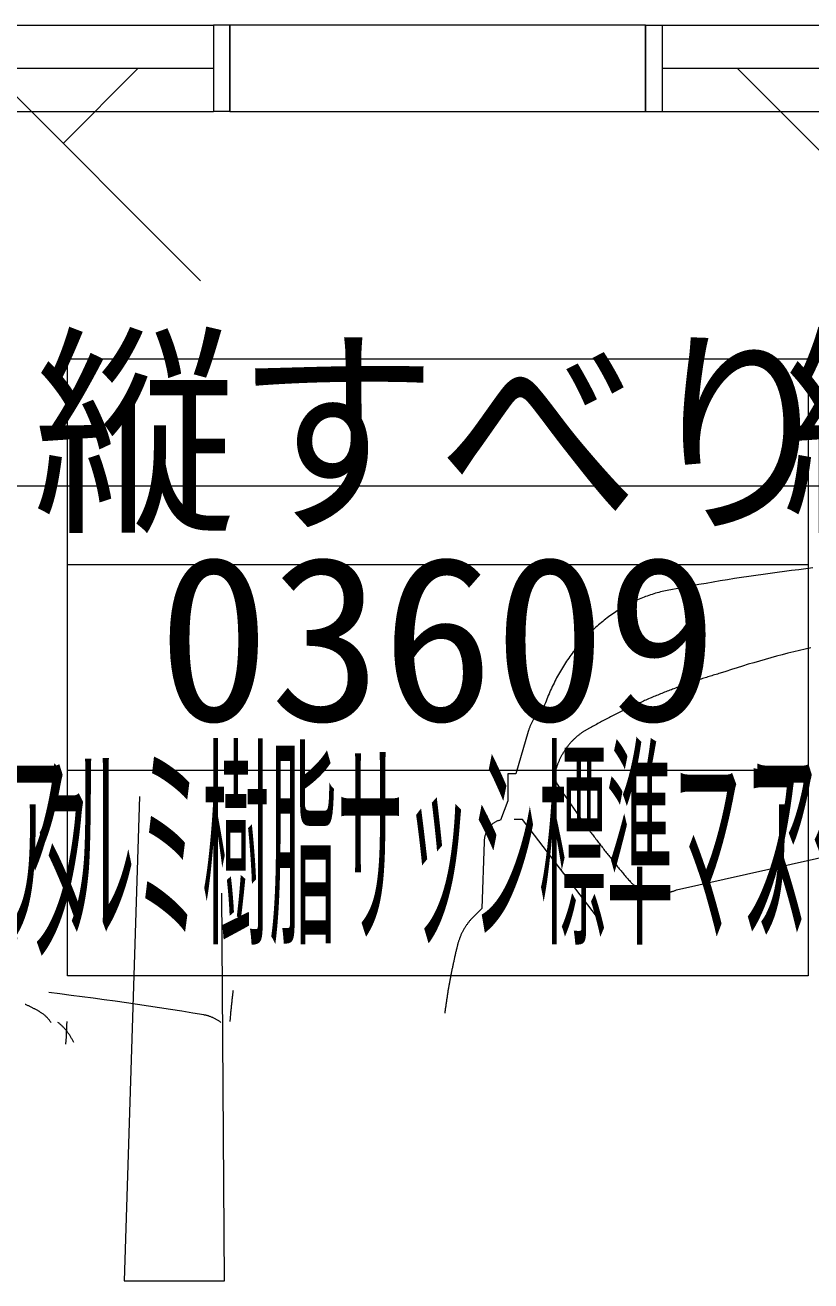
# Model space of a CAD drawing. Header units: millimetres. Extents: x 10 to 410, y 10 to 287.
# Drawn here: x 149.69 to 159.23, y 162.71 to 177.98 of the extents above; entities that cross this region are included whole.
import ezdxf
from ezdxf.enums import TextEntityAlignment as Align
from ezdxf.lldxf.tags import DXFTag

# ---------------------------------------------------------------- set-up
doc = ezdxf.new("R2010")
doc.units = ezdxf.units.MM
doc.layers.add('LAYER6', color=252, linetype='Continuous')
doc.styles.add('ＭＳ ゴシック', font='msgothic.ttc')
tags = doc.linetypes.add('dashed', pattern=[7.5, 6, -1.5]).pattern_tags.tags
tags[6:7] = [DXFTag(74, 4), DXFTag(75, 0), DXFTag(340, '0'), DXFTag(46, 1.0), DXFTag(50, 0.0), DXFTag(44, 0.0), DXFTag(45, 0.0)]
tags[4:5] = [DXFTag(74, 4), DXFTag(75, 0), DXFTag(340, '0'), DXFTag(46, 1.0), DXFTag(50, 0.0), DXFTag(44, 0.0), DXFTag(45, 0.0)]

# ---------------------------------------------------------------- blocks, each defined once
blk = doc.blocks.new('FcPack%d0')
at = {"layer": 'LAYER6', "color": 1, "linetype": 'Continuous', "lineweight": 13}
for p, q in [((11.96, 29.456), (15.61, 29.456)), ((21.06, 29.456), (24.71, 29.456)), ((11.96, 28.406), (15.61, 28.406)), ((21.06, 28.406), (24.71, 28.406)), ((22.026, 22.743), (21.94, 22.73)), ((22.113, 22.756), (22.026, 22.743)), ((22.199, 22.769), (22.113, 22.756)), ((22.286, 22.781), (22.199, 22.769)), ((22.372, 22.793), (22.286, 22.781)), ((22.459, 22.805), (22.372, 22.793)), ((22.546, 22.817), (22.459, 22.805)), ((22.632, 22.828), (22.546, 22.817)), ((22.719, 22.838), (22.632, 22.828)), ((22.806, 22.849), (22.719, 22.838)), ((22.892, 22.859), (22.806, 22.849)), ((21.143, 22.59), (21.123, 22.586)), ((21.164, 22.594), (21.143, 22.59)), ((21.25, 22.61), (21.164, 22.594)), ((21.336, 22.626), (21.25, 22.61)), ((21.422, 22.642), (21.336, 22.626)), ((21.508, 22.657), (21.422, 22.642)), ((21.595, 22.672), (21.508, 22.657)), ((21.681, 22.687), (21.595, 22.672)), ((21.767, 22.702), (21.681, 22.687)), ((21.853, 22.716), (21.767, 22.702)), ((21.94, 22.73), (21.853, 22.716)), ((20.685, 22.434), (20.666, 22.424)), ((20.704, 22.443), (20.685, 22.434)), ((20.724, 22.453), (20.704, 22.443)), ((20.743, 22.462), (20.724, 22.453)), ((20.762, 22.47), (20.743, 22.462)), ((20.782, 22.479), (20.762, 22.47)), ((20.801, 22.487), (20.782, 22.479)), ((20.821, 22.495), (20.801, 22.487)), ((20.841, 22.503), (20.821, 22.495)), ((20.86, 22.511), (20.841, 22.503)), ((20.88, 22.518), (20.86, 22.511)), ((20.9, 22.525), (20.88, 22.518)), ((20.92, 22.532), (20.9, 22.525)), ((20.94, 22.538), (20.92, 22.532)), ((20.96, 22.545), (20.94, 22.538)), ((20.98, 22.551), (20.96, 22.545)), ((21.001, 22.556), (20.98, 22.551)), ((21.021, 22.562), (21.001, 22.556)), ((21.041, 22.567), (21.021, 22.562)), ((21.062, 22.572), (21.041, 22.567)), ((21.082, 22.577), (21.062, 22.572)), ((21.102, 22.582), (21.082, 22.577)), ((21.123, 22.586), (21.102, 22.582)), ((20.444, 22.29), (20.426, 22.277)), ((20.462, 22.302), (20.444, 22.29)), ((20.48, 22.314), (20.462, 22.302)), ((20.498, 22.326), (20.48, 22.314)), ((20.516, 22.338), (20.498, 22.326)), ((20.535, 22.35), (20.516, 22.338)), ((20.553, 22.361), (20.535, 22.35)), ((20.572, 22.372), (20.553, 22.361)), ((20.59, 22.383), (20.572, 22.372)), ((20.609, 22.394), (20.59, 22.383)), ((20.628, 22.404), (20.609, 22.394)), ((20.647, 22.414), (20.628, 22.404)), ((20.666, 22.424), (20.647, 22.414)), ((20.255, 22.138), (20.238, 22.123)), ((20.271, 22.153), (20.255, 22.138)), ((20.288, 22.168), (20.271, 22.153)), ((20.305, 22.182), (20.288, 22.168)), ((20.322, 22.196), (20.305, 22.182)), ((20.339, 22.21), (20.322, 22.196)), ((20.356, 22.224), (20.339, 22.21)), ((20.374, 22.238), (20.356, 22.224)), ((20.391, 22.251), (20.374, 22.238)), ((20.409, 22.264), (20.391, 22.251)), ((20.426, 22.277), (20.409, 22.264)), ((20.096, 21.979), (20.081, 21.962)), ((20.111, 21.996), (20.096, 21.979)), ((20.127, 22.012), (20.111, 21.996)), ((20.142, 22.029), (20.127, 22.012)), ((20.158, 22.045), (20.142, 22.029)), ((20.174, 22.061), (20.158, 22.045)), ((20.19, 22.077), (20.174, 22.061)), ((20.206, 22.092), (20.19, 22.077)), ((20.222, 22.108), (20.206, 22.092)), ((20.238, 22.123), (20.222, 22.108)), ((19.98, 21.838), (19.966, 21.819)), ((19.994, 21.856), (19.98, 21.838)), ((20.008, 21.874), (19.994, 21.856)), ((20.022, 21.892), (20.008, 21.874)), ((20.037, 21.91), (20.022, 21.892)), ((20.051, 21.927), (20.037, 21.91)), ((20.066, 21.945), (20.051, 21.927)), ((20.081, 21.962), (20.066, 21.945)), ((22.658, 21.839), (22.589, 21.822)), ((22.728, 21.856), (22.658, 21.839)), ((22.797, 21.873), (22.728, 21.856)), ((22.867, 21.889), (22.797, 21.873)), ((19.874, 21.686), (19.862, 21.666)), ((19.887, 21.705), (19.874, 21.686)), ((19.9, 21.725), (19.887, 21.705)), ((19.912, 21.744), (19.9, 21.725)), ((19.926, 21.763), (19.912, 21.744)), ((19.939, 21.782), (19.926, 21.763)), ((19.952, 21.801), (19.939, 21.782)), ((19.966, 21.819), (19.952, 21.801)), ((22.107, 21.688), (22.038, 21.667)), ((22.175, 21.708), (22.107, 21.688)), ((22.244, 21.728), (22.175, 21.708)), ((22.313, 21.748), (22.244, 21.728)), ((22.382, 21.767), (22.313, 21.748)), ((22.451, 21.786), (22.382, 21.767)), ((22.52, 21.804), (22.451, 21.786)), ((22.589, 21.822), (22.52, 21.804)), ((19.779, 21.523), (19.768, 21.503)), ((19.79, 21.544), (19.779, 21.523)), ((19.802, 21.565), (19.79, 21.544)), ((19.813, 21.585), (19.802, 21.565)), ((19.825, 21.606), (19.813, 21.585)), ((19.837, 21.626), (19.825, 21.606)), ((19.849, 21.646), (19.837, 21.626)), ((19.862, 21.666), (19.849, 21.646)), ((21.566, 21.519), (21.549, 21.514)), ((21.582, 21.524), (21.566, 21.519)), ((21.599, 21.529), (21.582, 21.524)), ((21.615, 21.535), (21.599, 21.529)), ((21.632, 21.54), (21.615, 21.535)), ((21.649, 21.545), (21.632, 21.54)), ((21.665, 21.55), (21.649, 21.545)), ((21.682, 21.555), (21.665, 21.55)), ((21.698, 21.56), (21.682, 21.555)), ((21.715, 21.565), (21.698, 21.56)), ((21.732, 21.57), (21.715, 21.565)), ((21.748, 21.575), (21.732, 21.57)), ((21.765, 21.58), (21.748, 21.575)), ((21.833, 21.602), (21.765, 21.58)), ((21.901, 21.624), (21.833, 21.602)), ((21.97, 21.646), (21.901, 21.624)), ((22.038, 21.667), (21.97, 21.646)), ((19.706, 21.374), (19.696, 21.353)), ((19.716, 21.396), (19.706, 21.374)), ((19.726, 21.418), (19.716, 21.396)), ((19.736, 21.439), (19.726, 21.418)), ((19.747, 21.46), (19.736, 21.439)), ((19.757, 21.482), (19.747, 21.46)), ((19.768, 21.503), (19.757, 21.482)), ((21.139, 21.367), (21.123, 21.361)), ((21.155, 21.374), (21.139, 21.367)), ((21.172, 21.38), (21.155, 21.374)), ((21.188, 21.386), (21.172, 21.38)), ((21.204, 21.392), (21.188, 21.386)), ((21.221, 21.399), (21.204, 21.392)), ((21.237, 21.405), (21.221, 21.399)), ((21.253, 21.411), (21.237, 21.405)), ((21.27, 21.417), (21.253, 21.411)), ((21.286, 21.423), (21.27, 21.417)), ((21.302, 21.429), (21.286, 21.423)), ((21.319, 21.435), (21.302, 21.429)), ((21.335, 21.441), (21.319, 21.435)), ((21.352, 21.447), (21.335, 21.441)), ((21.368, 21.452), (21.352, 21.447)), ((21.384, 21.458), (21.368, 21.452)), ((21.401, 21.464), (21.384, 21.458)), ((21.417, 21.47), (21.401, 21.464)), ((21.434, 21.475), (21.417, 21.47)), ((21.45, 21.481), (21.434, 21.475)), ((21.467, 21.486), (21.45, 21.481)), ((21.483, 21.492), (21.467, 21.486)), ((21.5, 21.497), (21.483, 21.492)), ((21.516, 21.503), (21.5, 21.497)), ((21.533, 21.508), (21.516, 21.503)), ((21.549, 21.514), (21.533, 21.508)), ((19.642, 21.219), (19.633, 21.197)), ((19.65, 21.242), (19.642, 21.219)), ((19.659, 21.264), (19.65, 21.242)), ((19.668, 21.286), (19.659, 21.264)), ((19.677, 21.309), (19.668, 21.286)), ((19.687, 21.331), (19.677, 21.309)), ((19.696, 21.353), (19.687, 21.331)), ((20.784, 21.218), (20.768, 21.211)), ((20.8, 21.225), (20.784, 21.218)), ((20.816, 21.232), (20.8, 21.225)), ((20.832, 21.24), (20.816, 21.232)), ((20.848, 21.247), (20.832, 21.24)), ((20.864, 21.254), (20.848, 21.247)), ((20.88, 21.261), (20.864, 21.254)), ((20.896, 21.268), (20.88, 21.261)), ((20.913, 21.275), (20.896, 21.268)), ((20.929, 21.281), (20.913, 21.275)), ((20.945, 21.288), (20.929, 21.281)), ((20.961, 21.295), (20.945, 21.288)), ((20.977, 21.302), (20.961, 21.295)), ((20.993, 21.309), (20.977, 21.302)), ((21.009, 21.315), (20.993, 21.309)), ((21.026, 21.322), (21.009, 21.315)), ((21.042, 21.329), (21.026, 21.322)), ((21.058, 21.335), (21.042, 21.329)), ((21.074, 21.342), (21.058, 21.335)), ((21.09, 21.348), (21.074, 21.342)), ((21.107, 21.355), (21.09, 21.348)), ((21.123, 21.361), (21.107, 21.355)), ((19.53, 21.063), (19.524, 21.056)), ((19.535, 21.07), (19.53, 21.063)), ((19.54, 21.076), (19.535, 21.07)), ((19.546, 21.083), (19.54, 21.076)), ((19.551, 21.089), (19.546, 21.083)), ((19.557, 21.096), (19.551, 21.089)), ((19.563, 21.102), (19.557, 21.096)), ((19.569, 21.108), (19.563, 21.102)), ((19.575, 21.114), (19.569, 21.108)), ((19.581, 21.12), (19.575, 21.114)), ((19.617, 21.151), (19.581, 21.12)), ((19.625, 21.174), (19.617, 21.151)), ((19.633, 21.197), (19.625, 21.174)), ((20.466, 21.066), (20.451, 21.058)), ((20.482, 21.074), (20.466, 21.066)), ((20.498, 21.082), (20.482, 21.074)), ((20.514, 21.09), (20.498, 21.082)), ((20.53, 21.097), (20.514, 21.09)), ((20.545, 21.105), (20.53, 21.097)), ((20.561, 21.113), (20.545, 21.105)), ((20.577, 21.121), (20.561, 21.113)), ((20.593, 21.129), (20.577, 21.121)), ((20.609, 21.136), (20.593, 21.129)), ((20.625, 21.144), (20.609, 21.136)), ((20.64, 21.151), (20.625, 21.144)), ((20.656, 21.159), (20.64, 21.151)), ((20.672, 21.167), (20.656, 21.159)), ((20.688, 21.174), (20.672, 21.167)), ((20.704, 21.181), (20.688, 21.174)), ((20.72, 21.189), (20.704, 21.181)), ((20.736, 21.196), (20.72, 21.189)), ((20.752, 21.204), (20.736, 21.196)), ((20.768, 21.211), (20.752, 21.204)), ((19.446, 20.908), (19.443, 20.899)), ((19.449, 20.916), (19.446, 20.908)), ((19.452, 20.925), (19.449, 20.916)), ((19.455, 20.933), (19.452, 20.925)), ((19.459, 20.942), (19.455, 20.933)), ((19.462, 20.95), (19.459, 20.942)), ((19.466, 20.958), (19.462, 20.95)), ((19.47, 20.966), (19.466, 20.958)), ((19.474, 20.974), (19.47, 20.966)), ((19.478, 20.982), (19.474, 20.974)), ((19.482, 20.99), (19.478, 20.982)), ((19.486, 20.997), (19.482, 20.99)), ((19.491, 21.005), (19.486, 20.997)), ((19.495, 21.013), (19.491, 21.005)), ((19.5, 21.02), (19.495, 21.013)), ((19.505, 21.028), (19.5, 21.02)), ((19.509, 21.035), (19.505, 21.028)), ((19.514, 21.042), (19.509, 21.035)), ((19.519, 21.049), (19.514, 21.042)), ((19.524, 21.056), (19.519, 21.049)), ((20.185, 20.915), (20.17, 20.907)), ((20.201, 20.924), (20.185, 20.915)), ((20.216, 20.933), (20.201, 20.924)), ((20.232, 20.941), (20.216, 20.933)), ((20.247, 20.95), (20.232, 20.941)), ((20.263, 20.958), (20.247, 20.95)), ((20.279, 20.967), (20.263, 20.958)), ((20.294, 20.975), (20.279, 20.967)), ((20.31, 20.984), (20.294, 20.975)), ((20.325, 20.992), (20.31, 20.984)), ((20.341, 21), (20.325, 20.992)), ((20.357, 21.009), (20.341, 21)), ((20.372, 21.017), (20.357, 21.009)), ((20.388, 21.025), (20.372, 21.017)), ((20.404, 21.033), (20.388, 21.025)), ((20.419, 21.041), (20.404, 21.033)), ((20.435, 21.05), (20.419, 21.041)), ((20.451, 21.058), (20.435, 21.05)), ((19.434, 20.873), (19.282, 20.356)), ((19.437, 20.882), (19.434, 20.873)), ((19.44, 20.891), (19.437, 20.882)), ((19.443, 20.899), (19.44, 20.891)), ((19.969, 20.757), (19.963, 20.751)), ((19.974, 20.763), (19.969, 20.757)), ((19.98, 20.769), (19.974, 20.763)), ((19.986, 20.775), (19.98, 20.769)), ((19.992, 20.781), (19.986, 20.775)), ((19.998, 20.787), (19.992, 20.781)), ((20.004, 20.792), (19.998, 20.787)), ((20.01, 20.798), (20.004, 20.792)), ((20.016, 20.803), (20.01, 20.798)), ((20.023, 20.809), (20.016, 20.803)), ((20.029, 20.814), (20.023, 20.809)), ((20.035, 20.819), (20.029, 20.814)), ((20.042, 20.824), (20.035, 20.819)), ((20.048, 20.829), (20.042, 20.824)), ((20.054, 20.834), (20.048, 20.829)), ((20.061, 20.839), (20.054, 20.834)), ((20.067, 20.844), (20.061, 20.839)), ((20.074, 20.849), (20.067, 20.844)), ((20.081, 20.854), (20.074, 20.849)), ((20.087, 20.858), (20.081, 20.854)), ((20.094, 20.863), (20.087, 20.858)), ((20.101, 20.867), (20.094, 20.863)), ((20.107, 20.872), (20.101, 20.867)), ((20.114, 20.876), (20.107, 20.872)), ((20.121, 20.88), (20.114, 20.876)), ((20.128, 20.884), (20.121, 20.88)), ((20.135, 20.888), (20.128, 20.884)), ((20.142, 20.892), (20.135, 20.888)), ((20.149, 20.896), (20.142, 20.892)), ((20.156, 20.899), (20.149, 20.896)), ((20.163, 20.903), (20.156, 20.899)), ((20.17, 20.907), (20.163, 20.903)), ((19.856, 20.608), (19.852, 20.601)), ((19.861, 20.616), (19.856, 20.608)), ((19.865, 20.623), (19.861, 20.616)), ((19.87, 20.63), (19.865, 20.623)), ((19.874, 20.637), (19.87, 20.63)), ((19.879, 20.645), (19.874, 20.637)), ((19.884, 20.652), (19.879, 20.645)), ((19.889, 20.659), (19.884, 20.652)), ((19.894, 20.666), (19.889, 20.659)), ((19.899, 20.673), (19.894, 20.666)), ((19.904, 20.68), (19.899, 20.673)), ((19.909, 20.687), (19.904, 20.68)), ((19.914, 20.693), (19.909, 20.687)), ((19.919, 20.7), (19.914, 20.693)), ((19.924, 20.707), (19.919, 20.7)), ((19.93, 20.713), (19.924, 20.707)), ((19.935, 20.72), (19.93, 20.713)), ((19.941, 20.726), (19.935, 20.72)), ((19.946, 20.733), (19.941, 20.726)), ((19.952, 20.739), (19.946, 20.733)), ((19.957, 20.745), (19.952, 20.739)), ((19.963, 20.751), (19.957, 20.745)), ((19.784, 20.457), (19.781, 20.449)), ((19.788, 20.465), (19.784, 20.457)), ((19.791, 20.474), (19.788, 20.465)), ((19.794, 20.482), (19.791, 20.474)), ((19.797, 20.49), (19.794, 20.482)), ((19.801, 20.498), (19.797, 20.49)), ((19.804, 20.507), (19.801, 20.498)), ((19.808, 20.515), (19.804, 20.507)), ((19.811, 20.523), (19.808, 20.515)), ((19.815, 20.531), (19.811, 20.523)), ((19.819, 20.539), (19.815, 20.531)), ((19.823, 20.547), (19.819, 20.539)), ((19.827, 20.554), (19.823, 20.547)), ((19.831, 20.562), (19.827, 20.554)), ((19.835, 20.57), (19.831, 20.562)), ((19.839, 20.578), (19.835, 20.57)), ((19.843, 20.585), (19.839, 20.578)), ((19.847, 20.593), (19.843, 20.585)), ((19.852, 20.601), (19.847, 20.593)), ((19.282, 20.356), (19.187, 20.356)), ((19.187, 20.356), (19.187, 20.03)), ((19.743, 20.31), (19.742, 20.301)), ((19.742, 20.301), (19.75, 20.288)), ((19.745, 20.319), (19.743, 20.31)), ((19.747, 20.328), (19.745, 20.319)), ((19.749, 20.337), (19.747, 20.328)), ((19.751, 20.345), (19.749, 20.337)), ((19.753, 20.354), (19.751, 20.345)), ((19.755, 20.363), (19.753, 20.354)), ((19.758, 20.372), (19.755, 20.363)), ((19.76, 20.38), (19.758, 20.372)), ((19.762, 20.389), (19.76, 20.38)), ((19.765, 20.398), (19.762, 20.389)), ((19.767, 20.406), (19.765, 20.398)), ((19.77, 20.415), (19.767, 20.406)), ((19.773, 20.423), (19.77, 20.415)), ((19.776, 20.432), (19.773, 20.423)), ((19.778, 20.44), (19.776, 20.432)), ((19.781, 20.449), (19.778, 20.44)), ((19.75, 20.288), (19.759, 20.274)), ((19.759, 20.274), (19.768, 20.26)), ((19.768, 20.26), (19.777, 20.247)), ((19.777, 20.247), (19.785, 20.233)), ((19.785, 20.233), (19.794, 20.22)), ((19.794, 20.22), (19.803, 20.206)), ((19.803, 20.206), (19.812, 20.193)), ((19.812, 20.193), (19.821, 20.18)), ((19.821, 20.18), (19.83, 20.166)), ((19.83, 20.166), (19.839, 20.153)), ((19.839, 20.153), (19.847, 20.139)), ((14.711, 20.08), (14.524, 14.195)), ((19.187, 20.03), (19.098, 19.795)), ((19.847, 20.139), (19.856, 20.126)), ((19.856, 20.126), (19.865, 20.113)), ((19.865, 20.113), (19.874, 20.099)), ((19.874, 20.099), (19.883, 20.086)), ((19.883, 20.086), (19.892, 20.073)), ((19.892, 20.073), (19.901, 20.059)), ((19.901, 20.059), (19.91, 20.046)), ((19.91, 20.046), (19.919, 20.033)), ((19.919, 20.033), (19.928, 20.019)), ((19.928, 20.019), (19.937, 20.006)), ((19.937, 20.006), (19.947, 19.993)), ((19.947, 19.993), (19.956, 19.98)), ((19.956, 19.98), (19.965, 19.967)), ((19.965, 19.967), (19.974, 19.953)), ((19.974, 19.953), (19.983, 19.94)), ((19.983, 19.94), (19.992, 19.927)), ((19.992, 19.927), (20.001, 19.914)), ((20.001, 19.914), (20.011, 19.901)), ((20.011, 19.901), (20.02, 19.888)), ((20.02, 19.888), (20.029, 19.875)), ((20.029, 19.875), (20.038, 19.861)), ((20.038, 19.861), (20.048, 19.848)), ((20.048, 19.848), (20.057, 19.835)), ((18.948, 19.692), (18.943, 19.685)), ((18.953, 19.699), (18.948, 19.692)), ((18.958, 19.706), (18.953, 19.699)), ((18.963, 19.713), (18.958, 19.706)), ((18.968, 19.719), (18.963, 19.713)), ((18.974, 19.725), (18.968, 19.719)), ((18.98, 19.731), (18.974, 19.725)), ((18.986, 19.737), (18.98, 19.731)), ((18.992, 19.743), (18.986, 19.737)), ((18.998, 19.748), (18.992, 19.743)), ((19.005, 19.753), (18.998, 19.748)), ((19.011, 19.758), (19.005, 19.753)), ((19.018, 19.763), (19.011, 19.758)), ((19.025, 19.767), (19.018, 19.763)), ((19.032, 19.771), (19.025, 19.767)), ((19.039, 19.775), (19.032, 19.771)), ((19.046, 19.778), (19.039, 19.775)), ((19.053, 19.782), (19.046, 19.778)), ((19.061, 19.785), (19.053, 19.782)), ((19.068, 19.787), (19.061, 19.785)), ((19.075, 19.79), (19.068, 19.787)), ((19.083, 19.792), (19.075, 19.79)), ((19.091, 19.793), (19.083, 19.792)), ((19.098, 19.795), (19.091, 19.793)), ((19.365, 19.801), (19.263, 19.801)), ((20.262, 18.627), (19.365, 19.801)), ((20.057, 19.835), (20.066, 19.822)), ((20.066, 19.822), (20.075, 19.809)), ((20.075, 19.809), (20.085, 19.796)), ((20.085, 19.796), (20.094, 19.783)), ((20.094, 19.783), (20.104, 19.77)), ((20.104, 19.77), (20.113, 19.757)), ((20.113, 19.757), (20.122, 19.745)), ((20.122, 19.745), (20.132, 19.732)), ((20.132, 19.732), (20.141, 19.719)), ((20.141, 19.719), (20.151, 19.706)), ((20.151, 19.706), (20.16, 19.693)), ((20.16, 19.693), (20.169, 19.68)), ((18.898, 19.54), (18.897, 19.531)), ((18.899, 19.559), (18.898, 19.549)), ((18.898, 19.549), (18.898, 19.54)), ((18.901, 19.568), (18.899, 19.559)), ((18.902, 19.577), (18.901, 19.568)), ((18.904, 19.586), (18.902, 19.577)), ((18.906, 19.594), (18.904, 19.586)), ((18.908, 19.603), (18.906, 19.594)), ((18.91, 19.612), (18.908, 19.603)), ((18.913, 19.621), (18.91, 19.612)), ((18.916, 19.629), (18.913, 19.621)), ((18.919, 19.637), (18.916, 19.629)), ((18.923, 19.646), (18.919, 19.637)), ((18.926, 19.654), (18.923, 19.646)), ((18.93, 19.662), (18.926, 19.654)), ((18.934, 19.67), (18.93, 19.662)), ((18.939, 19.677), (18.934, 19.67)), ((18.943, 19.685), (18.939, 19.677)), ((20.169, 19.68), (20.179, 19.667)), ((20.179, 19.667), (20.188, 19.654)), ((20.188, 19.654), (20.198, 19.642)), ((20.198, 19.642), (20.207, 19.629)), ((20.207, 19.629), (20.217, 19.616)), ((20.217, 19.616), (20.227, 19.603)), ((20.227, 19.603), (20.236, 19.591)), ((20.236, 19.591), (20.246, 19.578)), ((20.246, 19.578), (20.255, 19.565)), ((20.255, 19.565), (20.265, 19.552)), ((20.265, 19.552), (20.275, 19.54)), ((20.275, 19.54), (20.284, 19.527)), ((18.897, 19.531), (18.871, 18.72)), ((20.284, 19.527), (20.294, 19.514)), ((20.294, 19.514), (20.304, 19.502)), ((20.304, 19.502), (20.313, 19.489)), ((20.313, 19.489), (20.323, 19.477)), ((20.323, 19.477), (20.333, 19.464)), ((20.333, 19.464), (20.342, 19.452)), ((20.342, 19.452), (20.352, 19.439)), ((20.352, 19.439), (20.362, 19.426)), ((20.362, 19.426), (20.372, 19.414)), ((20.372, 19.414), (20.382, 19.401)), ((20.382, 19.401), (20.391, 19.389)), ((20.391, 19.389), (20.401, 19.377)), ((21.235, 18.947), (23.332, 19.417)), ((20.401, 19.377), (20.411, 19.364)), ((20.411, 19.364), (20.421, 19.352)), ((20.421, 19.352), (20.431, 19.339)), ((20.431, 19.339), (20.441, 19.327)), ((20.441, 19.327), (20.451, 19.314)), ((20.451, 19.314), (20.461, 19.302)), ((20.461, 19.302), (20.471, 19.29)), ((20.471, 19.29), (20.48, 19.277)), ((20.48, 19.277), (20.49, 19.265)), ((20.49, 19.265), (20.5, 19.253)), ((20.5, 19.253), (20.51, 19.241)), ((20.51, 19.241), (20.52, 19.228)), ((20.52, 19.228), (20.53, 19.216)), ((20.53, 19.216), (20.54, 19.204)), ((20.54, 19.204), (20.551, 19.192)), ((20.551, 19.192), (20.561, 19.179)), ((20.561, 19.179), (20.571, 19.167)), ((20.571, 19.167), (20.581, 19.155)), ((20.581, 19.155), (20.591, 19.143)), ((20.591, 19.143), (20.601, 19.131)), ((20.601, 19.131), (20.611, 19.119)), ((20.611, 19.119), (20.621, 19.107)), ((20.621, 19.107), (20.631, 19.095)), ((20.631, 19.095), (20.642, 19.083)), ((20.642, 19.083), (20.652, 19.071)), ((20.652, 19.071), (20.662, 19.059)), ((20.662, 19.059), (20.672, 19.047)), ((20.672, 19.047), (20.683, 19.035)), ((20.683, 19.035), (20.689, 19.029)), ((20.689, 19.029), (20.695, 19.024)), ((20.695, 19.024), (20.702, 19.019)), ((20.702, 19.019), (20.708, 19.014)), ((20.708, 19.014), (20.715, 19.009)), ((20.715, 19.009), (20.721, 19.005)), ((20.721, 19.005), (20.728, 19)), ((20.728, 19), (20.735, 18.996)), ((20.735, 18.996), (20.742, 18.991)), ((20.742, 18.991), (20.748, 18.987)), ((20.748, 18.987), (20.755, 18.983)), ((20.755, 18.983), (20.762, 18.978)), ((20.762, 18.978), (20.769, 18.974)), ((20.769, 18.974), (20.776, 18.971)), ((20.776, 18.971), (20.783, 18.967)), ((20.783, 18.967), (20.79, 18.963)), ((20.79, 18.963), (20.797, 18.96)), ((20.797, 18.96), (20.804, 18.956)), ((20.804, 18.956), (20.812, 18.953)), ((20.812, 18.953), (20.819, 18.949)), ((20.819, 18.949), (20.826, 18.946)), ((20.826, 18.946), (20.833, 18.943)), ((20.833, 18.943), (20.841, 18.94)), ((20.841, 18.94), (20.848, 18.938)), ((20.848, 18.938), (20.855, 18.935)), ((20.855, 18.935), (20.863, 18.932)), ((20.863, 18.932), (20.87, 18.93)), ((20.87, 18.93), (20.878, 18.927)), ((20.878, 18.927), (20.885, 18.925)), ((20.885, 18.925), (20.893, 18.923)), ((21.161, 18.922), (21.168, 18.924)), ((21.168, 18.924), (21.176, 18.926)), ((21.176, 18.926), (21.183, 18.928)), ((21.183, 18.928), (21.19, 18.931)), ((21.19, 18.931), (21.198, 18.933)), ((21.198, 18.933), (21.205, 18.936)), ((21.205, 18.936), (21.213, 18.938)), ((21.213, 18.938), (21.22, 18.941)), ((21.22, 18.941), (21.227, 18.944)), ((21.227, 18.944), (21.235, 18.947)), ((15.743, 14.195), (15.71, 18.906)), ((20.893, 18.923), (20.9, 18.921)), ((20.9, 18.921), (20.908, 18.919)), ((20.908, 18.919), (20.915, 18.917)), ((20.915, 18.917), (20.923, 18.916)), ((20.923, 18.916), (20.931, 18.914)), ((20.931, 18.914), (20.938, 18.913)), ((20.938, 18.913), (20.946, 18.911)), ((20.946, 18.911), (20.953, 18.91)), ((20.953, 18.91), (20.961, 18.909)), ((20.961, 18.909), (20.969, 18.908)), ((20.969, 18.908), (20.976, 18.907)), ((20.976, 18.907), (20.984, 18.906)), ((20.984, 18.906), (20.992, 18.906)), ((20.992, 18.906), (21, 18.905)), ((21, 18.905), (21.007, 18.905)), ((21.007, 18.905), (21.015, 18.905)), ((21.015, 18.905), (21.023, 18.905)), ((21.023, 18.905), (21.03, 18.904)), ((21.03, 18.904), (21.038, 18.905)), ((21.038, 18.905), (21.046, 18.905)), ((21.046, 18.905), (21.054, 18.905)), ((21.054, 18.905), (21.061, 18.905)), ((21.061, 18.905), (21.069, 18.906)), ((21.069, 18.906), (21.077, 18.907)), ((21.077, 18.907), (21.084, 18.907)), ((21.084, 18.907), (21.092, 18.908)), ((21.092, 18.908), (21.1, 18.909)), ((21.1, 18.909), (21.107, 18.91)), ((21.107, 18.91), (21.115, 18.912)), ((21.115, 18.912), (21.123, 18.913)), ((21.123, 18.913), (21.13, 18.915)), ((21.13, 18.915), (21.138, 18.916)), ((21.138, 18.916), (21.145, 18.918)), ((21.145, 18.918), (21.153, 18.92)), ((21.153, 18.92), (21.161, 18.922)), ((18.767, 18.619), (18.761, 18.613)), ((18.773, 18.624), (18.767, 18.619)), ((18.871, 18.72), (18.773, 18.624)), ((18.653, 18.47), (18.649, 18.462)), ((18.657, 18.477), (18.653, 18.47)), ((18.662, 18.485), (18.657, 18.477)), ((18.666, 18.492), (18.662, 18.485)), ((18.671, 18.5), (18.666, 18.492)), ((18.676, 18.507), (18.671, 18.5)), ((18.68, 18.514), (18.676, 18.507)), ((18.685, 18.521), (18.68, 18.514)), ((18.69, 18.528), (18.685, 18.521)), ((18.695, 18.535), (18.69, 18.528)), ((18.7, 18.542), (18.695, 18.535)), ((18.705, 18.549), (18.7, 18.542)), ((18.711, 18.556), (18.705, 18.549)), ((18.716, 18.562), (18.711, 18.556)), ((18.721, 18.569), (18.716, 18.562)), ((18.727, 18.575), (18.721, 18.569)), ((18.732, 18.582), (18.727, 18.575)), ((18.738, 18.588), (18.732, 18.582)), ((18.744, 18.594), (18.738, 18.588)), ((18.749, 18.601), (18.744, 18.594)), ((18.755, 18.607), (18.749, 18.601)), ((18.761, 18.613), (18.755, 18.607)), ((18.585, 18.316), (18.583, 18.307)), ((18.588, 18.324), (18.585, 18.316)), ((18.591, 18.333), (18.588, 18.324)), ((18.594, 18.341), (18.591, 18.333)), ((18.597, 18.35), (18.594, 18.341)), ((18.6, 18.358), (18.597, 18.35)), ((18.603, 18.366), (18.6, 18.358)), ((18.607, 18.375), (18.603, 18.366)), ((18.61, 18.383), (18.607, 18.375)), ((18.614, 18.391), (18.61, 18.383)), ((18.617, 18.399), (18.614, 18.391)), ((18.621, 18.407), (18.617, 18.399)), ((18.624, 18.415), (18.621, 18.407)), ((18.628, 18.423), (18.624, 18.415)), ((18.632, 18.431), (18.628, 18.423)), ((18.636, 18.439), (18.632, 18.431)), ((18.64, 18.447), (18.636, 18.439)), ((18.644, 18.455), (18.64, 18.447)), ((18.649, 18.462), (18.644, 18.455)), ((18.547, 18.162), (18.545, 18.152)), ((18.55, 18.173), (18.547, 18.162)), ((18.552, 18.184), (18.55, 18.173)), ((18.555, 18.194), (18.552, 18.184)), ((18.557, 18.205), (18.555, 18.194)), ((18.56, 18.216), (18.557, 18.205)), ((18.562, 18.226), (18.56, 18.216)), ((18.565, 18.237), (18.562, 18.226)), ((18.567, 18.246), (18.565, 18.237)), ((18.569, 18.255), (18.567, 18.246)), ((18.571, 18.264), (18.569, 18.255)), ((18.573, 18.272), (18.571, 18.264)), ((18.575, 18.281), (18.573, 18.272)), ((18.578, 18.29), (18.575, 18.281)), ((18.58, 18.298), (18.578, 18.29)), ((18.583, 18.307), (18.58, 18.298)), ((18.514, 18.012), (18.512, 18.001)), ((18.516, 18.023), (18.514, 18.012)), ((18.519, 18.034), (18.516, 18.023)), ((18.521, 18.044), (18.519, 18.034)), ((18.523, 18.055), (18.521, 18.044)), ((18.526, 18.066), (18.523, 18.055)), ((18.528, 18.077), (18.526, 18.066)), ((18.53, 18.087), (18.528, 18.077)), ((18.533, 18.098), (18.53, 18.087)), ((18.535, 18.109), (18.533, 18.098)), ((18.537, 18.119), (18.535, 18.109)), ((18.54, 18.13), (18.537, 18.119)), ((18.542, 18.141), (18.54, 18.13)), ((18.545, 18.152), (18.542, 18.141)), ((18.484, 17.861), (18.482, 17.85)), ((18.486, 17.872), (18.484, 17.861)), ((18.488, 17.883), (18.486, 17.872)), ((18.49, 17.893), (18.488, 17.883)), ((18.492, 17.904), (18.49, 17.893)), ((18.495, 17.915), (18.492, 17.904)), ((18.497, 17.926), (18.495, 17.915)), ((18.499, 17.937), (18.497, 17.926)), ((18.501, 17.947), (18.499, 17.937)), ((18.503, 17.958), (18.501, 17.947)), ((18.505, 17.969), (18.503, 17.958)), ((18.507, 17.98), (18.505, 17.969)), ((18.51, 17.991), (18.507, 17.98)), ((18.512, 18.001), (18.51, 17.991)), ((15.846, 17.704), (15.844, 17.693)), ((15.847, 17.715), (15.846, 17.704)), ((15.849, 17.726), (15.847, 17.715)), ((18.458, 17.709), (18.456, 17.698)), ((18.459, 17.72), (18.458, 17.709)), ((18.461, 17.731), (18.459, 17.72)), ((18.463, 17.742), (18.461, 17.731)), ((18.465, 17.752), (18.463, 17.742)), ((18.467, 17.763), (18.465, 17.752)), ((18.469, 17.774), (18.467, 17.763)), ((18.471, 17.785), (18.469, 17.774)), ((18.472, 17.796), (18.471, 17.785)), ((18.474, 17.807), (18.472, 17.796)), ((18.476, 17.818), (18.474, 17.807)), ((18.478, 17.828), (18.476, 17.818)), ((18.48, 17.839), (18.478, 17.828)), ((18.482, 17.85), (18.48, 17.839)), ((13.329, 17.552), (13.322, 17.555)), ((13.337, 17.548), (13.329, 17.552)), ((13.745, 17.682), (13.61, 17.698)), ((13.88, 17.665), (13.745, 17.682)), ((14.014, 17.647), (13.88, 17.665)), ((14.149, 17.63), (14.014, 17.647)), ((14.284, 17.612), (14.149, 17.63)), ((14.418, 17.593), (14.284, 17.612)), ((14.553, 17.574), (14.418, 17.593)), ((14.687, 17.554), (14.553, 17.574)), ((14.822, 17.534), (14.687, 17.554)), ((15.828, 17.55), (15.827, 17.539)), ((15.829, 17.561), (15.828, 17.55)), ((15.83, 17.572), (15.829, 17.561)), ((15.832, 17.583), (15.83, 17.572)), ((15.833, 17.594), (15.832, 17.583)), ((15.834, 17.605), (15.833, 17.594)), ((15.835, 17.616), (15.834, 17.605)), ((15.836, 17.627), (15.835, 17.616)), ((15.838, 17.638), (15.836, 17.627)), ((15.839, 17.649), (15.838, 17.638)), ((15.84, 17.66), (15.839, 17.649)), ((15.842, 17.671), (15.84, 17.66)), ((15.843, 17.682), (15.842, 17.671)), ((15.844, 17.693), (15.843, 17.682)), ((18.434, 17.556), (18.432, 17.545)), ((18.436, 17.567), (18.434, 17.556)), ((18.437, 17.578), (18.436, 17.567)), ((18.439, 17.589), (18.437, 17.578)), ((18.44, 17.6), (18.439, 17.589)), ((18.442, 17.611), (18.44, 17.6)), ((18.444, 17.622), (18.442, 17.611)), ((18.445, 17.633), (18.444, 17.622)), ((18.447, 17.644), (18.445, 17.633)), ((18.449, 17.655), (18.447, 17.644)), ((18.451, 17.665), (18.449, 17.655)), ((18.452, 17.676), (18.451, 17.665)), ((18.454, 17.687), (18.452, 17.676)), ((18.456, 17.698), (18.454, 17.687)), ((13.344, 17.545), (13.337, 17.548)), ((13.352, 17.542), (13.344, 17.545)), ((13.359, 17.539), (13.352, 17.542)), ((13.366, 17.536), (13.359, 17.539)), ((13.374, 17.532), (13.366, 17.536)), ((13.381, 17.529), (13.374, 17.532)), ((13.388, 17.525), (13.381, 17.529)), ((13.396, 17.522), (13.388, 17.525)), ((13.403, 17.518), (13.396, 17.522)), ((13.41, 17.515), (13.403, 17.518)), ((13.417, 17.511), (13.41, 17.515)), ((13.425, 17.507), (13.417, 17.511)), ((13.432, 17.503), (13.425, 17.507)), ((13.439, 17.5), (13.432, 17.503)), ((13.446, 17.496), (13.439, 17.5)), ((13.453, 17.492), (13.446, 17.496)), ((13.46, 17.488), (13.453, 17.492)), ((13.468, 17.484), (13.46, 17.488)), ((13.475, 17.48), (13.468, 17.484)), ((13.482, 17.475), (13.475, 17.48)), ((13.489, 17.471), (13.482, 17.475)), ((13.496, 17.467), (13.489, 17.471)), ((13.503, 17.463), (13.496, 17.467)), ((13.51, 17.458), (13.503, 17.463)), ((13.517, 17.454), (13.51, 17.458)), ((13.524, 17.449), (13.517, 17.454)), ((13.531, 17.445), (13.524, 17.449)), ((13.537, 17.44), (13.531, 17.445)), ((13.544, 17.436), (13.537, 17.44)), ((13.551, 17.431), (13.544, 17.436)), ((13.558, 17.426), (13.551, 17.431)), ((13.564, 17.42), (13.558, 17.426)), ((13.571, 17.414), (13.564, 17.42)), ((13.577, 17.408), (13.571, 17.414)), ((13.583, 17.402), (13.577, 17.408)), ((13.589, 17.396), (13.583, 17.402)), ((14.956, 17.514), (14.822, 17.534)), ((15.09, 17.493), (14.956, 17.514)), ((15.225, 17.472), (15.09, 17.493)), ((15.359, 17.45), (15.225, 17.472)), ((15.493, 17.427), (15.359, 17.45)), ((15.501, 17.426), (15.493, 17.427)), ((15.509, 17.425), (15.501, 17.426)), ((15.517, 17.423), (15.509, 17.425)), ((15.524, 17.421), (15.517, 17.423)), ((15.532, 17.419), (15.524, 17.421)), ((15.54, 17.417), (15.532, 17.419)), ((15.548, 17.415), (15.54, 17.417)), ((15.555, 17.412), (15.548, 17.415)), ((15.563, 17.41), (15.555, 17.412)), ((15.571, 17.407), (15.563, 17.41)), ((15.578, 17.404), (15.571, 17.407)), ((15.586, 17.401), (15.578, 17.404)), ((15.593, 17.398), (15.586, 17.401)), ((15.601, 17.395), (15.593, 17.398)), ((15.817, 17.44), (15.814, 17.394)), ((15.818, 17.451), (15.817, 17.44)), ((15.819, 17.462), (15.818, 17.451)), ((15.82, 17.473), (15.819, 17.462)), ((15.821, 17.484), (15.82, 17.473)), ((15.822, 17.495), (15.821, 17.484)), ((15.824, 17.506), (15.822, 17.495)), ((15.825, 17.517), (15.824, 17.506)), ((15.826, 17.528), (15.825, 17.517)), ((15.827, 17.539), (15.826, 17.528)), ((18.42, 17.458), (18.419, 17.447)), ((18.422, 17.469), (18.42, 17.458)), ((18.423, 17.48), (18.422, 17.469)), ((18.425, 17.491), (18.423, 17.48)), ((18.426, 17.502), (18.425, 17.491)), ((18.428, 17.513), (18.426, 17.502)), ((18.429, 17.523), (18.428, 17.513)), ((18.431, 17.534), (18.429, 17.523)), ((18.432, 17.545), (18.431, 17.534)), ((13.595, 17.39), (13.589, 17.396)), ((13.6, 17.383), (13.595, 17.39)), ((13.606, 17.376), (13.6, 17.383)), ((13.612, 17.37), (13.606, 17.376)), ((13.617, 17.363), (13.612, 17.37)), ((13.623, 17.356), (13.617, 17.363)), ((13.628, 17.349), (13.623, 17.356)), ((13.633, 17.341), (13.628, 17.349)), ((13.638, 17.334), (13.633, 17.341)), ((13.727, 17.331), (13.72, 17.336)), ((13.734, 17.326), (13.727, 17.331)), ((13.741, 17.32), (13.734, 17.326)), ((13.747, 17.315), (13.741, 17.32)), ((13.754, 17.309), (13.747, 17.315)), ((13.76, 17.303), (13.754, 17.309)), ((13.767, 17.297), (13.76, 17.303)), ((13.773, 17.291), (13.767, 17.297)), ((13.779, 17.285), (13.773, 17.291)), ((13.785, 17.279), (13.779, 17.285)), ((13.791, 17.273), (13.785, 17.279)), ((13.797, 17.266), (13.791, 17.273)), ((13.803, 17.26), (13.797, 17.266)), ((13.809, 17.253), (13.803, 17.26)), ((13.815, 17.246), (13.809, 17.253)), ((13.821, 17.239), (13.815, 17.246)), ((13.824, 17.255), (13.822, 17.209)), ((13.827, 17.302), (13.824, 17.255)), ((13.83, 17.348), (13.827, 17.302)), ((15.608, 17.392), (15.601, 17.395)), ((15.616, 17.388), (15.608, 17.392)), ((15.623, 17.385), (15.616, 17.388)), ((15.63, 17.381), (15.623, 17.385)), ((15.638, 17.377), (15.63, 17.381)), ((15.645, 17.373), (15.638, 17.377)), ((15.652, 17.369), (15.645, 17.373)), ((15.659, 17.365), (15.652, 17.369)), ((15.667, 17.36), (15.659, 17.365)), ((15.674, 17.356), (15.667, 17.36)), ((15.681, 17.351), (15.674, 17.356)), ((15.688, 17.346), (15.681, 17.351)), ((15.694, 17.341), (15.688, 17.346)), ((15.701, 17.336), (15.694, 17.341)), ((15.814, 17.394), (15.811, 17.348)), ((13.816, 17.117), (13.814, 17.071)), ((13.819, 17.163), (13.816, 17.117)), ((13.822, 17.209), (13.819, 17.163)), ((13.826, 17.232), (13.821, 17.239)), ((13.832, 17.225), (13.826, 17.232)), ((13.837, 17.218), (13.832, 17.225)), ((13.843, 17.211), (13.837, 17.218)), ((13.848, 17.203), (13.843, 17.211)), ((13.853, 17.196), (13.848, 17.203)), ((13.859, 17.188), (13.853, 17.196)), ((13.864, 17.181), (13.859, 17.188)), ((13.869, 17.173), (13.864, 17.181)), ((13.873, 17.165), (13.869, 17.173)), ((13.878, 17.157), (13.873, 17.165)), ((13.883, 17.149), (13.878, 17.157)), ((13.887, 17.141), (13.883, 17.149)), ((13.892, 17.133), (13.887, 17.141)), ((13.896, 17.125), (13.892, 17.133)), ((13.901, 17.116), (13.896, 17.125)), ((13.905, 17.108), (13.901, 17.116)), ((13.909, 17.099), (13.905, 17.108)), ((13.913, 17.091), (13.909, 17.099)), ((14.524, 14.195), (15.743, 14.195))]:
    blk.add_line(p, q, dxfattribs=at)
at = {"layer": 'LAYER6', "color": 2, "linetype": 'Continuous', "lineweight": 13}
for p, q in [((15.81, 29.456), (15.61, 29.456)), ((15.61, 29.456), (15.61, 28.406)), ((15.81, 29.456), (15.81, 28.406)), ((20.86, 29.456), (21.06, 29.456)), ((20.86, 29.456), (20.86, 28.406)), ((21.06, 29.456), (21.06, 28.406)), ((11.96, 28.931), (15.61, 28.931)), ((12.872, 28.931), (15.453, 26.35)), ((14.697, 28.931), (13.785, 28.018)), ((21.06, 28.931), (24.71, 28.931)), ((21.972, 28.931), (24.553, 26.35)), ((15.81, 28.406), (15.61, 28.406)), ((20.86, 28.406), (21.06, 28.406)), ((13.836, 17.902), (13.836, 25.402)), ((13.836, 25.402), (22.836, 25.402)), ((22.836, 25.402), (22.836, 17.902)), ((13.836, 22.902), (22.836, 22.902)), ((13.836, 20.402), (22.836, 20.402)), ((22.836, 17.902), (13.836, 17.902))]:
    blk.add_line(p, q, dxfattribs=at)
at = {"layer": 'LAYER6', "color": 3, "linetype": 'Continuous', "lineweight": 13}
for p, q in [((20.86, 29.456), (15.809, 29.456)), ((15.81, 28.406), (15.81, 29.456)), ((20.86, 28.406), (20.86, 29.456)), ((15.809, 28.406), (20.86, 28.406))]:
    blk.add_line(p, q, dxfattribs=at)
at = {"layer": 'LAYER6', "color": 1, "linetype": 'dashed', "lineweight": 13}
blk.add_line((-8.44, 23.856), (27.96, 23.856), dxfattribs=at)
at = {"layer": 'LAYER6', "color": 1, "linetype": 'Continuous', "lineweight": 13, "style": 'ＭＳ ゴシック'}
for s, width, p in [('縦すべり', 0.9, (18.336, 22.902)), ('縦すべり', 0.9, (27.436, 22.902)), ('アルミ樹脂サッシ標準マスタ', 0.3, (18.336, 17.902)), ('アルミ樹脂サッシ標準マスタ', 0.3, (27.436, 17.902)), ('アルミ樹脂サッシ標準マスタ', 0.3, (8.811, 17.666))]:
    blk.add_text(s, height=2, dxfattribs=dict(at, width=width)).set_placement(p, align=Align.BOTTOM_CENTER)
blk.add_text('03609', height=2, dxfattribs=at).set_placement((18.336, 20.402), align=Align.BOTTOM_CENTER)

msp = doc.modelspace()

# ---------------------------------------------------------------- block references
at = {"layer": 'LAYER6', "color": 2, "linetype": 'Continuous', "lineweight": 13}
msp.add_blockref('FcPack%d0', (136.365, 148.519), dxfattribs=at)

doc.saveas('drawing.dxf')
